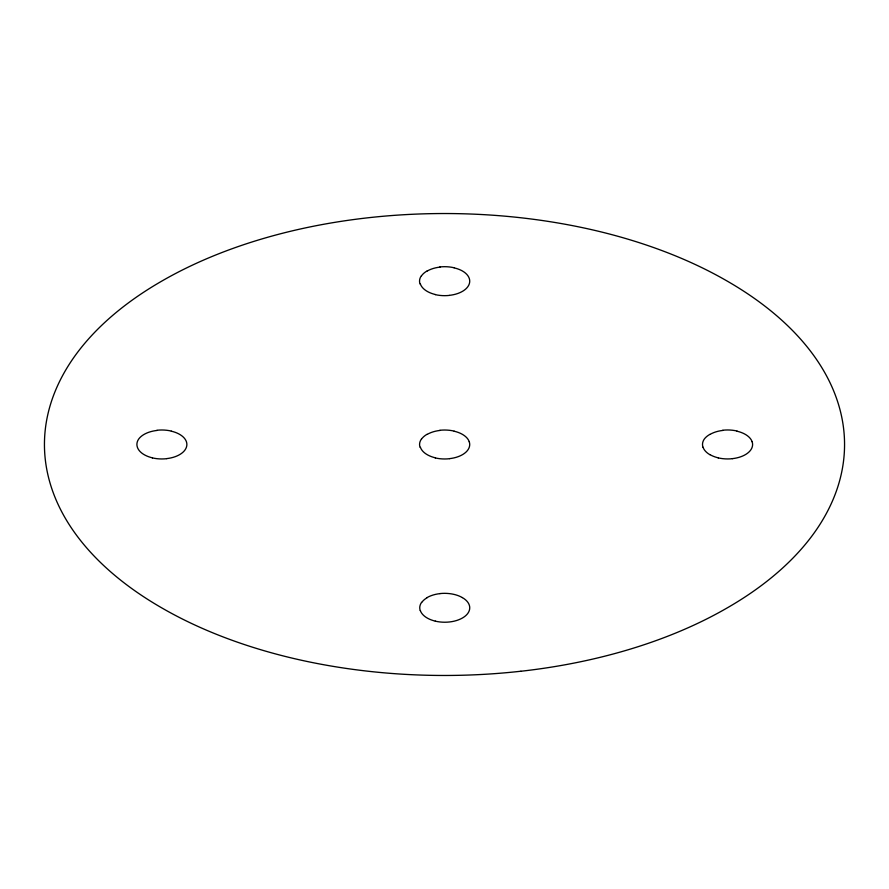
<?xml version="1.0" encoding="UTF-8"?>
<svg xmlns="http://www.w3.org/2000/svg" width="889" height="889" viewBox="0 0 889 889"><rect width="100%" height="100%" fill="white"/><g stroke="black" fill="none" stroke-linecap="round" stroke-linejoin="round"><path stroke-width="1.33" d="M449.556 458.646A24.892 14.368 0 0 0 467.892 449.934A25.081 14.48 0 0 0 469.259 441.744M435.466 457.846A24.892 14.368 0 0 1 420.397 447.267M427.198 434.388A24.892 14.368 0 0 1 440.099 430.42M454.19 431.221A24.892 14.368 0 0 1 469.27 441.8M449.412 458.713A25.081 14.48 0 0 1 435.232 457.924M420.03 447.267A25.081 14.48 0 0 1 421.397 439.077M439.877 430.287A25.081 14.48 0 0 1 454.057 431.087M421.542 439.066A24.892 14.368 0 0 1 427.042 434.299M449.534 295.337A24.914 14.38 0 0 0 467.892 286.625A25.092 14.491 0 0 0 469.27 278.424A24.881 14.357 0 0 0 462.413 270.978A24.914 14.38 0 0 0 454.179 267.889M435.454 294.537A24.914 14.38 0 0 1 420.353 283.935M427.164 271.056A24.914 14.38 0 0 1 440.077 267.089M449.412 295.404A25.092 14.491 0 0 1 435.221 294.615M419.997 283.935A25.092 14.491 0 0 1 421.364 275.746M439.844 266.956A25.092 14.491 0 0 1 454.035 267.745M421.553 275.757A24.881 14.368 0 0 1 427.042 270.978M732.414 458.646A24.903 14.38 0 0 0 750.772 449.934A25.092 14.491 0 0 0 752.15 441.744M718.334 457.857A24.903 14.38 0 0 1 710.055 454.679M710.055 434.377A24.903 14.38 0 0 1 722.957 430.409M737.048 431.209A24.903 14.38 0 0 1 752.15 441.8M732.38 458.68A25.092 14.491 0 0 1 718.19 457.879M702.966 447.211A25.092 14.491 0 0 1 704.332 439.022A24.881 14.368 0 0 1 709.922 434.365M722.813 430.232A25.092 14.491 0 0 1 737.003 431.021M709.922 454.712A24.881 14.368 0 0 1 703.055 447.267M166.71 458.613A24.892 14.368 0 0 0 185.045 449.901A25.081 14.48 0 0 0 186.412 441.711A24.892 14.368 0 0 0 171.344 431.187M166.576 458.691A25.081 14.48 0 0 1 152.397 457.902M157.031 430.254A25.081 14.48 0 0 1 171.21 431.054M152.452 457.857A24.881 14.357 0 0 1 137.384 447.267A25.092 14.491 0 0 1 138.695 439.044A24.881 14.357 0 0 1 157.086 430.443M435.432 621.167A24.903 14.38 0 0 1 420.341 610.565M421.719 602.442A24.903 14.38 0 0 1 427.209 597.664M462.436 597.641A24.892 14.368 0 0 1 469.292 605.087A25.081 14.48 0 0 1 467.925 613.221A24.892 14.368 0 0 1 462.436 617.999A24.903 14.38 0 0 1 449.523 621.967A25.092 14.491 0 0 1 435.332 621.167M420.208 610.554A25.092 14.491 0 0 1 421.575 602.364M427.076 597.586A24.892 14.368 0 0 1 439.977 593.619M462.324 597.586A24.892 14.368 0 0 0 454.057 594.408A25.081 14.48 0 0 0 439.899 593.585M520.91 671.251A398.328 229.973 0 0 0 727.369 607.809A398.328 229.973 0 0 0 815.257 531.411A401.206 231.64 0 0 0 837.205 400.383A398.328 229.973 0 0 0 727.369 281.191A398.328 229.973 0 0 0 595.041 230.451A401.217 231.64 0 0 0 368.102 217.772A398.328 229.973 0 0 0 161.631 281.191A398.328 229.973 0 0 0 73.743 357.589A401.217 231.64 0 0 0 51.795 488.617A398.328 229.973 0 0 0 161.631 607.809A398.328 229.973 0 0 0 293.959 658.549A401.206 231.64 0 0 0 520.898 671.228"/></g></svg>
